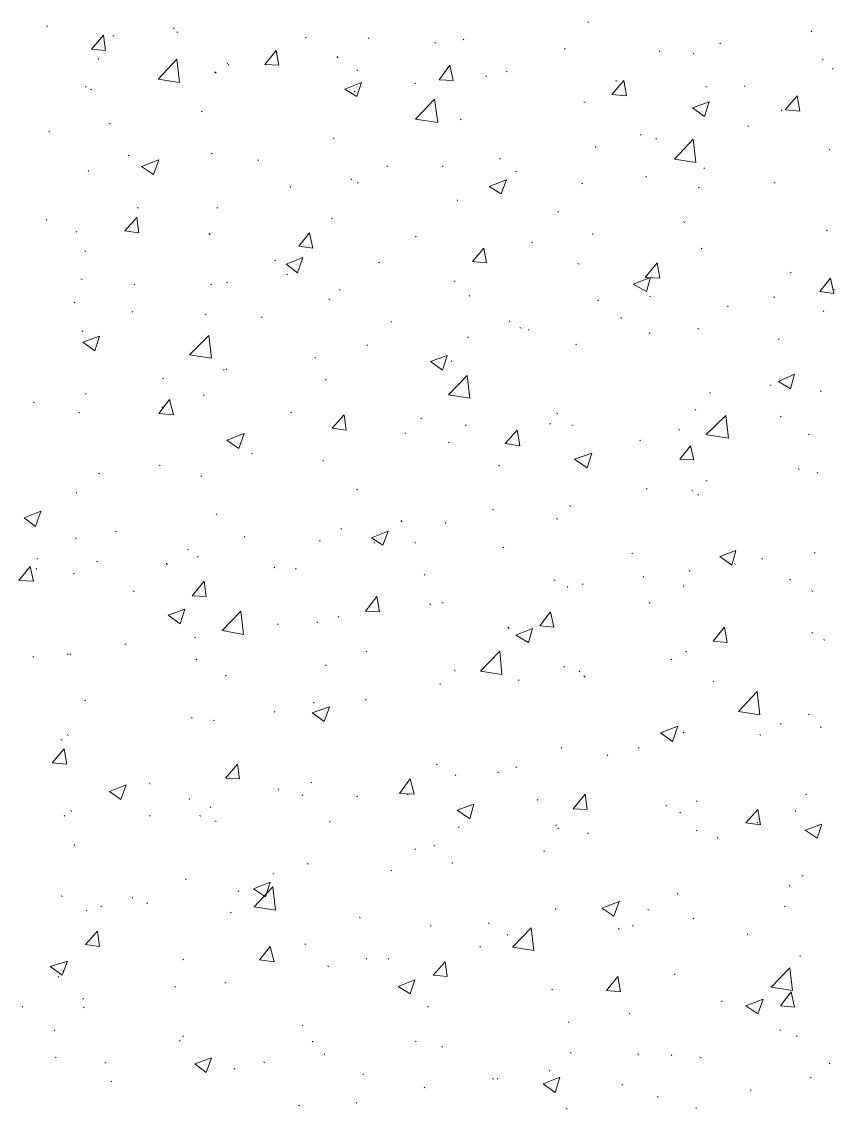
# Model space of a CAD drawing. Header units: millimetres. Extents: x 2928 to 3112, y 1220 to 1280.
# Drawn here: x 2955.221 to 2957.253, y 1255.157 to 1257.872 of the extents above; entities that cross this region are included whole.
import ezdxf

# ---------------------------------------------------------------- set-up
doc = ezdxf.new("R2010")
doc.units = ezdxf.units.MM

msp = doc.modelspace()

# ---------------------------------------------------------------- linework, layer by layer
at = {"color": 92, "linetype": 'Continuous', "lineweight": 13, "true_color": 0x00b800}
for points in [[(2955.28485, 1257.86052), (2955.28318, 1257.86219), (2955.28318, 1257.86219)], [(2955.60152, 1257.85552), (2955.59985, 1257.85719), (2955.59985, 1257.85719)], [(2956.63654, 1257.87053), (2956.63487, 1257.87219), (2956.63487, 1257.87219)], [(2955.39485, 1257.80386), (2955.42485, 1257.83886), (2955.42485, 1257.83886)], [(2955.42985, 1257.80052), (2955.42485, 1257.83886), (2955.42485, 1257.83886)], [(2955.44985, 1257.83552), (2955.44819, 1257.83886), (2955.44819, 1257.83886)], [(2955.60985, 1257.84552), (2955.60819, 1257.84719), (2955.60819, 1257.84719)], [(2955.93153, 1257.83219), (2955.92986, 1257.83386), (2955.92986, 1257.83386)], [(2956.08819, 1257.83052), (2956.08653, 1257.83219), (2956.08653, 1257.83219)], [(2956.32486, 1257.82719), (2956.3232, 1257.82886), (2956.3232, 1257.82886)], [(2957.19488, 1257.84719), (2957.19321, 1257.84886), (2957.19321, 1257.84886)], [(2955.39485, 1257.80386), (2955.42985, 1257.80052), (2955.42985, 1257.80052)], [(2955.82819, 1257.76552), (2955.85652, 1257.80052), (2955.85652, 1257.80052)], [(2955.86319, 1257.76386), (2955.85652, 1257.80052), (2955.85652, 1257.80052)], [(2956.25486, 1257.81886), (2956.25153, 1257.82052), (2956.25153, 1257.82052)], [(2956.5782, 1257.80386), (2956.57654, 1257.80552), (2956.57654, 1257.80552)], [(2956.81487, 1257.79719), (2956.81321, 1257.80052), (2956.81321, 1257.80052)], [(2956.96654, 1257.81719), (2956.96487, 1257.81886), (2956.96487, 1257.81886)], [(2955.41319, 1257.77886), (2955.41152, 1257.78052), (2955.41152, 1257.78052)], [(2955.56152, 1257.72886), (2955.60819, 1257.77886), (2955.60819, 1257.77886)], [(2955.61485, 1257.72052), (2955.60819, 1257.77886), (2955.60819, 1257.77886)], [(2955.73486, 1257.76719), (2955.73319, 1257.77052), (2955.73319, 1257.77052)], [(2956.01153, 1257.78219), (2956.00819, 1257.78552), (2956.00819, 1257.78552)], [(2956.89987, 1257.79219), (2956.89821, 1257.79386), (2956.89821, 1257.79386)], [(2957.22321, 1257.77719), (2957.22154, 1257.77886), (2957.22154, 1257.77886)], [(2955.70652, 1257.74386), (2955.70319, 1257.74719), (2955.70319, 1257.74719)], [(2955.73819, 1257.76386), (2955.73652, 1257.76552), (2955.73652, 1257.76552)], [(2955.82819, 1257.76552), (2955.86319, 1257.76386), (2955.86319, 1257.76386)], [(2956.05986, 1257.75052), (2956.05819, 1257.75219), (2956.05819, 1257.75219)], [(2956.2632, 1257.72719), (2956.28986, 1257.76386), (2956.28986, 1257.76386)], [(2956.2982, 1257.72552), (2956.28986, 1257.76386), (2956.28986, 1257.76386)], [(2956.4332, 1257.74719), (2956.43153, 1257.74886), (2956.43153, 1257.74886)], [(2957.24821, 1257.75386), (2957.24654, 1257.75552), (2957.24654, 1257.75552)], [(2955.56152, 1257.72886), (2955.61485, 1257.72052), (2955.61485, 1257.72052)], [(2956.02819, 1257.70386), (2956.06986, 1257.72052), (2956.06986, 1257.72052)], [(2956.05819, 1257.68552), (2956.06986, 1257.72052), (2956.06986, 1257.72052)], [(2956.20486, 1257.71719), (2956.2032, 1257.71886), (2956.2032, 1257.71886)], [(2956.2632, 1257.72719), (2956.2982, 1257.72552), (2956.2982, 1257.72552)], [(2956.38153, 1257.73552), (2956.37987, 1257.73719), (2956.37987, 1257.73719)], [(2956.69487, 1257.69052), (2956.72487, 1257.72552), (2956.72487, 1257.72552)], [(2956.70654, 1257.72386), (2956.70487, 1257.72552), (2956.70487, 1257.72552)], [(2956.73154, 1257.68719), (2956.72487, 1257.72552), (2956.72487, 1257.72552)], [(2955.38152, 1257.70886), (2955.37985, 1257.71052), (2955.37985, 1257.71052)], [(2955.39485, 1257.70219), (2955.39318, 1257.70386), (2955.39318, 1257.70386)], [(2956.02819, 1257.70386), (2956.05819, 1257.68552), (2956.05819, 1257.68552)], [(2956.05319, 1257.69719), (2956.05153, 1257.69886), (2956.05153, 1257.69886)], [(2956.69487, 1257.69052), (2956.73154, 1257.68719), (2956.73154, 1257.68719)], [(2956.93321, 1257.70886), (2956.92987, 1257.71052), (2956.92987, 1257.71052)], [(2957.02821, 1257.71052), (2957.02654, 1257.71219), (2957.02654, 1257.71219)], [(2956.20486, 1257.62885), (2956.25153, 1257.67886), (2956.25153, 1257.67886)], [(2956.25986, 1257.62052), (2956.25153, 1257.67886), (2956.25153, 1257.67886)], [(2956.6282, 1257.67052), (2956.62487, 1257.67219), (2956.62487, 1257.67219)], [(2956.89654, 1257.65719), (2956.93821, 1257.67219), (2956.93821, 1257.67219)], [(2956.92654, 1257.63552), (2956.93821, 1257.67219), (2956.93821, 1257.67219)], [(2957.12821, 1257.65219), (2957.15821, 1257.68719), (2957.15821, 1257.68719)], [(2957.16488, 1257.64886), (2957.15821, 1257.68719), (2957.15821, 1257.68719)], [(2955.67152, 1257.64719), (2955.66986, 1257.64886), (2955.66986, 1257.64886)], [(2956.89654, 1257.65719), (2956.92654, 1257.63552), (2956.92654, 1257.63552)], [(2957.11988, 1257.65052), (2957.11821, 1257.65219), (2957.11821, 1257.65219)], [(2957.12821, 1257.65219), (2957.16488, 1257.64886), (2957.16488, 1257.64886)], [(2955.44152, 1257.61719), (2955.43985, 1257.61885), (2955.43985, 1257.61885)], [(2956.20486, 1257.62885), (2956.25986, 1257.62052), (2956.25986, 1257.62052)], [(2956.3182, 1257.62719), (2956.31653, 1257.62885), (2956.31653, 1257.62885)], [(2957.03654, 1257.61052), (2957.03488, 1257.61219), (2957.03488, 1257.61219)], [(2955.28985, 1257.59719), (2955.28818, 1257.59885), (2955.28818, 1257.59885)], [(2956.00153, 1257.58052), (2955.99986, 1257.58219), (2955.99986, 1257.58219)], [(2956.7682, 1257.58885), (2956.76654, 1257.59052), (2956.76654, 1257.59052)], [(2956.80654, 1257.57885), (2956.80487, 1257.58052), (2956.80487, 1257.58052)], [(2956.85154, 1257.52885), (2956.89821, 1257.57885), (2956.89821, 1257.57885)], [(2956.90487, 1257.52052), (2956.89821, 1257.57885), (2956.89821, 1257.57885)], [(2956.65487, 1257.55885), (2956.6532, 1257.56052), (2956.6532, 1257.56052)], [(2957.23988, 1257.55219), (2957.23821, 1257.55385), (2957.23821, 1257.55385)], [(2955.48819, 1257.53719), (2955.48652, 1257.53885), (2955.48652, 1257.53885)], [(2955.51985, 1257.51052), (2955.56319, 1257.52719), (2955.56319, 1257.52719)], [(2955.54985, 1257.49052), (2955.56319, 1257.52719), (2955.56319, 1257.52719)], [(2955.69652, 1257.54219), (2955.69486, 1257.54385), (2955.69486, 1257.54385)], [(2955.81319, 1257.52552), (2955.80986, 1257.52719), (2955.80986, 1257.52719)], [(2956.41653, 1257.52885), (2956.41487, 1257.53052), (2956.41487, 1257.53052)], [(2956.85154, 1257.52885), (2956.90487, 1257.52052), (2956.90487, 1257.52052)], [(2955.38818, 1257.49885), (2955.38652, 1257.50052), (2955.38652, 1257.50052)], [(2955.51985, 1257.51052), (2955.54985, 1257.49052), (2955.54985, 1257.49052)], [(2956.13486, 1257.51052), (2956.1332, 1257.51219), (2956.1332, 1257.51219)], [(2956.2732, 1257.51052), (2956.27153, 1257.51219), (2956.27153, 1257.51219)], [(2956.45653, 1257.49719), (2956.45487, 1257.49885), (2956.45487, 1257.49885)], [(2956.92654, 1257.50552), (2956.92487, 1257.50719), (2956.92487, 1257.50719)], [(2956.04486, 1257.47719), (2956.04319, 1257.48052), (2956.04319, 1257.48052)], [(2956.06153, 1257.46885), (2956.05986, 1257.47052), (2956.05986, 1257.47052)], [(2956.3882, 1257.46052), (2956.43153, 1257.47719), (2956.43153, 1257.47719)], [(2956.4182, 1257.44219), (2956.43153, 1257.47719), (2956.43153, 1257.47719)], [(2956.78154, 1257.48385), (2956.77987, 1257.48552), (2956.77987, 1257.48552)], [(2957.10321, 1257.46885), (2957.10154, 1257.47052), (2957.10154, 1257.47052)], [(2955.89319, 1257.45885), (2955.89153, 1257.46052), (2955.89153, 1257.46052)], [(2956.3882, 1257.46052), (2956.4182, 1257.44219), (2956.4182, 1257.44219)], [(2956.62154, 1257.46719), (2956.61987, 1257.46885), (2956.61987, 1257.46885)], [(2956.91321, 1257.45719), (2956.91154, 1257.45885), (2956.91154, 1257.45885)], [(2956.30986, 1257.42385), (2956.3082, 1257.42719), (2956.3082, 1257.42719)], [(2955.51152, 1257.40719), (2955.50985, 1257.40885), (2955.50985, 1257.40885)], [(2955.70986, 1257.40719), (2955.70819, 1257.40885), (2955.70819, 1257.40885)], [(2956.56154, 1257.39719), (2956.55987, 1257.39885), (2956.55987, 1257.39885)], [(2955.28318, 1257.37718), (2955.28152, 1257.37885), (2955.28152, 1257.37885)], [(2955.47819, 1257.35052), (2955.50819, 1257.38385), (2955.50819, 1257.38385)], [(2955.51319, 1257.34552), (2955.50819, 1257.38385), (2955.50819, 1257.38385)], [(2955.99653, 1257.38052), (2955.99486, 1257.38218), (2955.99486, 1257.38218)], [(2956.87654, 1257.37052), (2956.87487, 1257.37385), (2956.87487, 1257.37385)], [(2955.35818, 1257.34718), (2955.35652, 1257.34885), (2955.35652, 1257.34885)], [(2955.47819, 1257.35052), (2955.51319, 1257.34552), (2955.51319, 1257.34552)], [(2955.69152, 1257.34052), (2955.68819, 1257.34385), (2955.68819, 1257.34385)], [(2955.91319, 1257.31218), (2955.93986, 1257.34552), (2955.93986, 1257.34552)], [(2955.94819, 1257.30718), (2955.93986, 1257.34552), (2955.93986, 1257.34552)], [(2956.20653, 1257.33552), (2956.20486, 1257.33718), (2956.20486, 1257.33718)], [(2956.6482, 1257.34052), (2956.64654, 1257.34385), (2956.64654, 1257.34385)], [(2957.23321, 1257.35052), (2957.23154, 1257.35218), (2957.23154, 1257.35218)], [(2955.91319, 1257.31218), (2955.94819, 1257.30718), (2955.94819, 1257.30718)], [(2956.49653, 1257.32052), (2956.49487, 1257.32218), (2956.49487, 1257.32218)], [(2955.37985, 1257.29885), (2955.37818, 1257.30052), (2955.37818, 1257.30052)], [(2955.88153, 1257.26718), (2955.92319, 1257.28385), (2955.92319, 1257.28385)], [(2955.90986, 1257.24552), (2955.92319, 1257.28385), (2955.92319, 1257.28385)], [(2956.34653, 1257.27385), (2956.37487, 1257.30718), (2956.37487, 1257.30718)], [(2956.38153, 1257.27052), (2956.37487, 1257.30718), (2956.37487, 1257.30718)], [(2956.91987, 1257.30552), (2956.91821, 1257.30718), (2956.91821, 1257.30718)], [(2955.85486, 1257.27552), (2955.85319, 1257.27718), (2955.85319, 1257.27718)], [(2955.88153, 1257.26718), (2955.90986, 1257.24552), (2955.90986, 1257.24552)], [(2956.11486, 1257.27052), (2956.1132, 1257.27218), (2956.1132, 1257.27218)], [(2956.34653, 1257.27385), (2956.38153, 1257.27052), (2956.38153, 1257.27052)], [(2956.6132, 1257.26718), (2956.60987, 1257.26885), (2956.60987, 1257.26885)], [(2956.7782, 1257.23385), (2956.80821, 1257.27052), (2956.80821, 1257.27052)], [(2956.81487, 1257.23218), (2956.80821, 1257.27052), (2956.80821, 1257.27052)], [(2955.37152, 1257.22885), (2955.36818, 1257.23052), (2955.36818, 1257.23052)], [(2955.88486, 1257.24052), (2955.88319, 1257.24218), (2955.88319, 1257.24218)], [(2956.7482, 1257.21718), (2956.79154, 1257.23385), (2956.79154, 1257.23385)], [(2956.7782, 1257.23385), (2956.81487, 1257.23218), (2956.81487, 1257.23218)], [(2956.78154, 1257.19885), (2956.79154, 1257.23385), (2956.79154, 1257.23385)], [(2957.14321, 1257.24552), (2957.14154, 1257.24718), (2957.14154, 1257.24718)], [(2957.21488, 1257.19885), (2957.24154, 1257.23218), (2957.24154, 1257.23218)], [(2957.24988, 1257.19385), (2957.24154, 1257.23218), (2957.24154, 1257.23218)], [(2955.50319, 1257.21552), (2955.50152, 1257.21718), (2955.50152, 1257.21718)], [(2955.69486, 1257.21552), (2955.69319, 1257.21718), (2955.69319, 1257.21718)], [(2955.73486, 1257.22052), (2955.73319, 1257.22218), (2955.73319, 1257.22218)], [(2956.01653, 1257.20218), (2956.01486, 1257.20385), (2956.01486, 1257.20385)], [(2956.3032, 1257.22385), (2956.30153, 1257.22552), (2956.30153, 1257.22552)], [(2956.7482, 1257.21718), (2956.78154, 1257.19885), (2956.78154, 1257.19885)], [(2957.21488, 1257.19885), (2957.24988, 1257.19385), (2957.24988, 1257.19385)], [(2957.25321, 1257.20218), (2957.24988, 1257.20385), (2957.24988, 1257.20385)], [(2955.35318, 1257.17052), (2955.35152, 1257.17218), (2955.35152, 1257.17218)], [(2955.98986, 1257.17885), (2955.98819, 1257.18052), (2955.98819, 1257.18052)], [(2956.33987, 1257.18718), (2956.3382, 1257.18885), (2956.3382, 1257.18885)], [(2956.66154, 1257.17552), (2956.65987, 1257.17718), (2956.65987, 1257.17718)], [(2956.79154, 1257.18552), (2956.78987, 1257.18718), (2956.78987, 1257.18718)], [(2957.10154, 1257.18385), (2957.09988, 1257.18552), (2957.09988, 1257.18552)], [(2955.49819, 1257.14718), (2955.49652, 1257.14885), (2955.49652, 1257.14885)], [(2956.98654, 1257.16051), (2956.98321, 1257.16218), (2956.98321, 1257.16218)], [(2957.22488, 1257.14885), (2957.22321, 1257.15051), (2957.22321, 1257.15051)], [(2955.68152, 1257.14051), (2955.67986, 1257.14218), (2955.67986, 1257.14218)], [(2955.82152, 1257.13385), (2955.81986, 1257.13551), (2955.81986, 1257.13551)], [(2956.14486, 1257.12218), (2956.1432, 1257.12385), (2956.1432, 1257.12385)], [(2956.43987, 1257.12385), (2956.4382, 1257.12551), (2956.4382, 1257.12551)], [(2956.71987, 1257.13218), (2956.71654, 1257.13385), (2956.71654, 1257.13385)], [(2955.37318, 1257.09885), (2955.37152, 1257.10051), (2955.37152, 1257.10051)], [(2956.4682, 1257.10718), (2956.46487, 1257.10885), (2956.46487, 1257.10885)], [(2956.4882, 1257.10218), (2956.48653, 1257.10385), (2956.48653, 1257.10385)], [(2956.78987, 1257.09385), (2956.7882, 1257.09551), (2956.7882, 1257.09551)], [(2956.91154, 1257.10385), (2956.90987, 1257.10718), (2956.90987, 1257.10718)], [(2955.37318, 1257.07218), (2955.41485, 1257.08718), (2955.41485, 1257.08718)], [(2955.37318, 1257.07218), (2955.40319, 1257.05051), (2955.40319, 1257.05051)], [(2955.40319, 1257.05051), (2955.41485, 1257.08718), (2955.41485, 1257.08718)], [(2955.63986, 1257.04051), (2955.68819, 1257.08885), (2955.68819, 1257.08885)], [(2955.69486, 1257.03218), (2955.68819, 1257.08885), (2955.68819, 1257.08885)], [(2956.08486, 1257.06385), (2956.08319, 1257.06551), (2956.08319, 1257.06551)], [(2956.33653, 1257.08385), (2956.33487, 1257.08551), (2956.33487, 1257.08551)], [(2956.60654, 1257.06551), (2956.60487, 1257.06718), (2956.60487, 1257.06718)], [(2957.11321, 1257.07885), (2957.11154, 1257.08051), (2957.11154, 1257.08051)], [(2955.63986, 1257.04051), (2955.69486, 1257.03218), (2955.69486, 1257.03218)], [(2956.24153, 1257.02385), (2956.2832, 1257.03885), (2956.2832, 1257.03885)], [(2956.27153, 1257.00218), (2956.2832, 1257.03885), (2956.2832, 1257.03885)], [(2955.95486, 1257.03218), (2955.95319, 1257.03385), (2955.95319, 1257.03385)], [(2956.24153, 1257.02385), (2956.27153, 1257.00218), (2956.27153, 1257.00218)], [(2956.29486, 1257.02385), (2956.2932, 1257.02551), (2956.2932, 1257.02551)], [(2955.57485, 1256.98051), (2955.57319, 1256.98218), (2955.57319, 1256.98218)], [(2955.72652, 1257.00218), (2955.72486, 1257.00385), (2955.72486, 1257.00385)], [(2955.73319, 1257.00385), (2955.73152, 1257.00551), (2955.73152, 1257.00551)], [(2956.28653, 1256.94051), (2956.3332, 1256.98885), (2956.3332, 1256.98885)], [(2956.33987, 1256.93218), (2956.3332, 1256.98885), (2956.3332, 1256.98885)], [(2957.11154, 1256.97385), (2957.15154, 1256.99218), (2957.15154, 1256.99218)], [(2957.14154, 1256.95551), (2957.15154, 1256.99218), (2957.15154, 1256.99218)], [(2955.98153, 1256.97718), (2955.97986, 1256.97885), (2955.97986, 1256.97885)], [(2957.09321, 1256.96385), (2957.08988, 1256.96551), (2957.08988, 1256.96551)], [(2957.11154, 1256.97385), (2957.14154, 1256.95551), (2957.14154, 1256.95551)], [(2955.38152, 1256.94218), (2955.37985, 1256.94385), (2955.37985, 1256.94385)], [(2955.56319, 1256.89384), (2955.58985, 1256.92884), (2955.58985, 1256.92884)], [(2955.59985, 1256.89051), (2955.58985, 1256.92884), (2955.58985, 1256.92884)], [(2955.67652, 1256.93885), (2955.67486, 1256.94051), (2955.67486, 1256.94051)], [(2956.28653, 1256.94051), (2956.33987, 1256.93218), (2956.33987, 1256.93218)], [(2956.94154, 1256.94385), (2956.93987, 1256.94718), (2956.93987, 1256.94718)], [(2957.21821, 1256.94885), (2957.21654, 1256.95051), (2957.21654, 1256.95051)], [(2955.25152, 1256.92051), (2955.24985, 1256.92218), (2955.24985, 1256.92218)], [(2955.57319, 1256.90884), (2955.57152, 1256.91051), (2955.57152, 1256.91051)], [(2956.90487, 1256.90218), (2956.90321, 1256.90384), (2956.90321, 1256.90384)], [(2955.36485, 1256.89551), (2955.36318, 1256.89718), (2955.36318, 1256.89718)], [(2955.56319, 1256.89384), (2955.59985, 1256.89051), (2955.59985, 1256.89051)], [(2955.89486, 1256.89551), (2955.89319, 1256.89718), (2955.89319, 1256.89718)], [(2955.99653, 1256.85718), (2956.02653, 1256.89051), (2956.02653, 1256.89051)], [(2956.03153, 1256.85218), (2956.02653, 1256.89051), (2956.02653, 1256.89051)], [(2956.21986, 1256.88051), (2956.2182, 1256.88218), (2956.2182, 1256.88218)], [(2956.55987, 1256.89384), (2956.55653, 1256.89551), (2956.55653, 1256.89551)], [(2956.92987, 1256.84051), (2956.97987, 1256.88884), (2956.97987, 1256.88884)], [(2956.98654, 1256.83218), (2956.97987, 1256.88884), (2956.97987, 1256.88884)], [(2957.11821, 1256.88551), (2957.11654, 1256.88718), (2957.11654, 1256.88718)], [(2955.99653, 1256.85718), (2956.03153, 1256.85218), (2956.03153, 1256.85218)], [(2956.33153, 1256.86384), (2956.3282, 1256.86551), (2956.3282, 1256.86551)], [(2956.4282, 1256.81884), (2956.4582, 1256.85218), (2956.4582, 1256.85218)], [(2956.46487, 1256.81384), (2956.4582, 1256.85218), (2956.4582, 1256.85218)], [(2956.54153, 1256.86718), (2956.53987, 1256.86884), (2956.53987, 1256.86884)], [(2956.5982, 1256.86384), (2956.59487, 1256.86551), (2956.59487, 1256.86551)], [(2956.86487, 1256.85218), (2956.86154, 1256.85384), (2956.86154, 1256.85384)], [(2955.73319, 1256.82718), (2955.77652, 1256.84384), (2955.77652, 1256.84384)], [(2955.73319, 1256.82718), (2955.76319, 1256.80718), (2955.76319, 1256.80718)], [(2955.76319, 1256.80718), (2955.77652, 1256.84384), (2955.77652, 1256.84384)], [(2956.17986, 1256.84384), (2956.1782, 1256.84551), (2956.1782, 1256.84551)], [(2956.2882, 1256.82051), (2956.28653, 1256.82218), (2956.28653, 1256.82218)], [(2956.4282, 1256.81884), (2956.46487, 1256.81384), (2956.46487, 1256.81384)], [(2956.76654, 1256.82551), (2956.76487, 1256.82718), (2956.76487, 1256.82718)], [(2956.93321, 1256.84051), (2956.98654, 1256.83218), (2956.98654, 1256.83218)], [(2957.18821, 1256.84051), (2957.18654, 1256.84218), (2957.18654, 1256.84218)], [(2955.79819, 1256.79384), (2955.79486, 1256.79551), (2955.79486, 1256.79551)], [(2956.60154, 1256.78051), (2956.64487, 1256.79551), (2956.64487, 1256.79551)], [(2956.6332, 1256.75884), (2956.64487, 1256.79551), (2956.64487, 1256.79551)], [(2956.86487, 1256.78051), (2956.89154, 1256.81384), (2956.89154, 1256.81384)], [(2956.89987, 1256.77884), (2956.89154, 1256.81384), (2956.89154, 1256.81384)], [(2955.56652, 1256.76384), (2955.56485, 1256.76551), (2955.56485, 1256.76551)], [(2955.97486, 1256.77551), (2955.97319, 1256.77718), (2955.97319, 1256.77718)], [(2956.41487, 1256.76384), (2956.41153, 1256.76551), (2956.41153, 1256.76551)], [(2956.60154, 1256.78051), (2956.6332, 1256.75884), (2956.6332, 1256.75884)], [(2956.86487, 1256.78051), (2956.89987, 1256.77884), (2956.89987, 1256.77884)], [(2955.41485, 1256.74384), (2955.41319, 1256.74551), (2955.41319, 1256.74551)], [(2955.66986, 1256.73718), (2955.66819, 1256.73884), (2955.66819, 1256.73884)], [(2957.16321, 1256.75384), (2957.16154, 1256.75718), (2957.16154, 1256.75718)], [(2957.20988, 1256.74551), (2957.20821, 1256.74718), (2957.20821, 1256.74718)], [(2956.93321, 1256.72551), (2956.92987, 1256.72718), (2956.92987, 1256.72718)], [(2955.35818, 1256.69551), (2955.35652, 1256.69718), (2955.35652, 1256.69718)], [(2956.05986, 1256.70384), (2956.05819, 1256.70551), (2956.05819, 1256.70551)], [(2956.7832, 1256.70551), (2956.78154, 1256.70718), (2956.78154, 1256.70718)], [(2956.89654, 1256.70051), (2956.89487, 1256.70384), (2956.89487, 1256.70384)], [(2956.91154, 1256.69051), (2956.90987, 1256.69217), (2956.90987, 1256.69217)], [(2956.59154, 1256.66217), (2956.58987, 1256.66551), (2956.58987, 1256.66551)], [(2955.22652, 1256.63384), (2955.26818, 1256.65051), (2955.26818, 1256.65051)], [(2955.22652, 1256.63384), (2955.25485, 1256.61217), (2955.25485, 1256.61217)], [(2955.25485, 1256.61217), (2955.26818, 1256.65051), (2955.26818, 1256.65051)], [(2955.70819, 1256.64217), (2955.70652, 1256.64384), (2955.70652, 1256.64384)], [(2956.39987, 1256.65384), (2956.39653, 1256.65551), (2956.39653, 1256.65551)], [(2956.55987, 1256.63051), (2956.55653, 1256.63217), (2956.55653, 1256.63217)], [(2956.01986, 1256.60551), (2956.01819, 1256.60717), (2956.01819, 1256.60717)], [(2956.17153, 1256.62384), (2956.1682, 1256.62717), (2956.1682, 1256.62717)], [(2956.27986, 1256.62051), (2956.2782, 1256.62217), (2956.2782, 1256.62217)], [(2955.35652, 1256.58217), (2955.35485, 1256.58384), (2955.35485, 1256.58384)], [(2955.45652, 1256.59884), (2955.45485, 1256.60051), (2955.45485, 1256.60051)], [(2955.77819, 1256.58551), (2955.77652, 1256.58717), (2955.77652, 1256.58717)], [(2955.96653, 1256.57551), (2955.96486, 1256.57717), (2955.96486, 1256.57717)], [(2956.09486, 1256.58384), (2956.13653, 1256.60051), (2956.13653, 1256.60051)], [(2956.09486, 1256.58384), (2956.1232, 1256.56551), (2956.1232, 1256.56551)], [(2956.1232, 1256.56551), (2956.13653, 1256.60051), (2956.13653, 1256.60051)], [(2955.63819, 1256.55384), (2955.63486, 1256.55551), (2955.63486, 1256.55551)], [(2956.1032, 1256.57051), (2956.10153, 1256.57384), (2956.10153, 1256.57384)], [(2956.20486, 1256.57051), (2956.2032, 1256.57384), (2956.2032, 1256.57384)], [(2956.42487, 1256.55884), (2956.4232, 1256.56051), (2956.4232, 1256.56051)], [(2956.96487, 1256.53717), (2957.00487, 1256.55217), (2957.00487, 1256.55217)], [(2956.99487, 1256.51551), (2957.00487, 1256.55217), (2957.00487, 1256.55217)], [(2957.20321, 1256.54551), (2957.20154, 1256.54717), (2957.20154, 1256.54717)], [(2955.25985, 1256.53051), (2955.25818, 1256.53217), (2955.25818, 1256.53217)], [(2955.40985, 1256.52384), (2955.40819, 1256.52551), (2955.40819, 1256.52551)], [(2955.58485, 1256.51717), (2955.58152, 1256.52051), (2955.58152, 1256.52051)], [(2955.66152, 1256.53551), (2955.65986, 1256.53717), (2955.65986, 1256.53717)], [(2956.74654, 1256.54384), (2956.74487, 1256.54551), (2956.74487, 1256.54551)], [(2956.96487, 1256.53717), (2956.99487, 1256.51551), (2956.99487, 1256.51551)], [(2957.00321, 1256.51717), (2957.00154, 1256.52051), (2957.00154, 1256.52051)], [(2957.07154, 1256.53051), (2957.06988, 1256.53217), (2957.06988, 1256.53217)], [(2955.21318, 1256.47717), (2955.24152, 1256.51217), (2955.24152, 1256.51217)], [(2955.24985, 1256.47551), (2955.24152, 1256.51217), (2955.24152, 1256.51217)], [(2955.25818, 1256.50551), (2955.25652, 1256.50717), (2955.25652, 1256.50717)], [(2955.35152, 1256.49384), (2955.34985, 1256.49551), (2955.34985, 1256.49551)], [(2955.85319, 1256.50884), (2955.85152, 1256.51051), (2955.85152, 1256.51051)], [(2955.90653, 1256.50551), (2955.90486, 1256.50717), (2955.90486, 1256.50717)], [(2956.88987, 1256.50051), (2956.88821, 1256.50217), (2956.88821, 1256.50217)], [(2955.21318, 1256.47717), (2955.24985, 1256.47551), (2955.24985, 1256.47551)], [(2955.64652, 1256.43884), (2955.67652, 1256.47551), (2955.67652, 1256.47551)], [(2955.68152, 1256.43717), (2955.67652, 1256.47551), (2955.67652, 1256.47551)], [(2956.2282, 1256.49051), (2956.22653, 1256.49217), (2956.22653, 1256.49217)], [(2956.5532, 1256.47717), (2956.55153, 1256.47884), (2956.55153, 1256.47884)], [(2956.6232, 1256.46717), (2956.62154, 1256.46884), (2956.62154, 1256.46884)], [(2956.77487, 1256.48551), (2956.7732, 1256.48717), (2956.7732, 1256.48717)], [(2957.14154, 1256.47884), (2957.13988, 1256.48051), (2957.13988, 1256.48051)], [(2955.50152, 1256.44884), (2955.49985, 1256.45217), (2955.49985, 1256.45217)], [(2955.64652, 1256.43884), (2955.68152, 1256.43717), (2955.68152, 1256.43717)], [(2956.58487, 1256.4605), (2956.5832, 1256.46217), (2956.5832, 1256.46217)], [(2956.87487, 1256.46217), (2956.87321, 1256.46384), (2956.87321, 1256.46384)], [(2957.19654, 1256.44884), (2957.19488, 1256.45217), (2957.19488, 1256.45217)], [(2956.07986, 1256.4005), (2956.1082, 1256.43717), (2956.1082, 1256.43717)], [(2956.11486, 1256.39884), (2956.1082, 1256.43717), (2956.1082, 1256.43717)], [(2956.24153, 1256.41717), (2956.23986, 1256.41884), (2956.23986, 1256.41884)], [(2956.2732, 1256.4205), (2956.27153, 1256.42217), (2956.27153, 1256.42217)], [(2956.78987, 1256.4205), (2956.7882, 1256.42217), (2956.7882, 1256.42217)], [(2955.58652, 1256.3905), (2955.62819, 1256.4055), (2955.62819, 1256.4055)], [(2955.58652, 1256.3905), (2955.61652, 1256.36884), (2955.61652, 1256.36884)], [(2955.61652, 1256.36884), (2955.62819, 1256.4055), (2955.62819, 1256.4055)], [(2955.72152, 1256.35217), (2955.76819, 1256.4005), (2955.76819, 1256.4005)], [(2955.77486, 1256.34217), (2955.76819, 1256.4005), (2955.76819, 1256.4005)], [(2956.01319, 1256.3855), (2956.01153, 1256.38717), (2956.01153, 1256.38717)], [(2956.07986, 1256.4005), (2956.11486, 1256.39884), (2956.11486, 1256.39884)], [(2956.51487, 1256.36384), (2956.54153, 1256.39884), (2956.54153, 1256.39884)], [(2956.54987, 1256.3605), (2956.54153, 1256.39884), (2956.54153, 1256.39884)], [(2955.86153, 1256.36717), (2955.85986, 1256.36884), (2955.85986, 1256.36884)], [(2955.95986, 1256.37217), (2955.95819, 1256.37384), (2955.95819, 1256.37384)], [(2956.4382, 1256.35717), (2956.43487, 1256.3605), (2956.43487, 1256.3605)], [(2956.45487, 1256.3405), (2956.49653, 1256.35717), (2956.49653, 1256.35717)], [(2956.48653, 1256.32217), (2956.49653, 1256.35717), (2956.49653, 1256.35717)], [(2956.51487, 1256.36384), (2956.54987, 1256.3605), (2956.54987, 1256.3605)], [(2956.94821, 1256.3255), (2956.97654, 1256.3605), (2956.97654, 1256.3605)], [(2956.98321, 1256.32217), (2956.97654, 1256.3605), (2956.97654, 1256.3605)], [(2955.65486, 1256.33384), (2955.65319, 1256.3355), (2955.65319, 1256.3355)], [(2955.72152, 1256.35217), (2955.77486, 1256.34217), (2955.77486, 1256.34217)], [(2956.45487, 1256.3405), (2956.48653, 1256.32217), (2956.48653, 1256.32217)], [(2957.19654, 1256.3455), (2957.19488, 1256.34717), (2957.19488, 1256.34717)], [(2957.22654, 1256.32717), (2957.22488, 1256.3305), (2957.22488, 1256.3305)], [(2955.47985, 1256.31717), (2955.47819, 1256.31884), (2955.47819, 1256.31884)], [(2956.94821, 1256.3255), (2956.98321, 1256.32217), (2956.98321, 1256.32217)], [(2955.24985, 1256.2855), (2955.24818, 1256.28717), (2955.24818, 1256.28717)], [(2955.33652, 1256.29217), (2955.33485, 1256.29384), (2955.33485, 1256.29384)], [(2955.34318, 1256.29217), (2955.34152, 1256.29384), (2955.34152, 1256.29384)], [(2955.65819, 1256.27884), (2955.65652, 1256.2805), (2955.65652, 1256.2805)], [(2956.08319, 1256.29884), (2956.08153, 1256.3005), (2956.08153, 1256.3005)], [(2956.36653, 1256.2505), (2956.41487, 1256.3005), (2956.41487, 1256.3005)], [(2956.41987, 1256.24217), (2956.41487, 1256.3005), (2956.41487, 1256.3005)], [(2956.84487, 1256.27884), (2956.84321, 1256.2805), (2956.84321, 1256.2805)], [(2956.88154, 1256.29884), (2956.87987, 1256.3005), (2956.87987, 1256.3005)], [(2955.98153, 1256.26384), (2955.97986, 1256.2655), (2955.97986, 1256.2655)], [(2956.3032, 1256.2505), (2956.30153, 1256.25384), (2956.30153, 1256.25384)], [(2956.36653, 1256.2505), (2956.41987, 1256.24217), (2956.41987, 1256.24217)], [(2956.57654, 1256.2605), (2956.57487, 1256.26217), (2956.57487, 1256.26217)], [(2956.61487, 1256.24884), (2956.6132, 1256.2505), (2956.6132, 1256.2505)], [(2955.73152, 1256.23884), (2955.72986, 1256.2405), (2955.72986, 1256.2405)], [(2956.4632, 1256.22717), (2956.46153, 1256.22883), (2956.46153, 1256.22883)], [(2956.6282, 1256.2355), (2956.62487, 1256.23884), (2956.62487, 1256.23884)], [(2956.94987, 1256.22383), (2956.94821, 1256.2255), (2956.94821, 1256.2255)], [(2956.26653, 1256.21717), (2956.26486, 1256.21883), (2956.26486, 1256.21883)], [(2957.01154, 1256.1505), (2957.05821, 1256.2005), (2957.05821, 1256.2005)], [(2957.06488, 1256.14217), (2957.05821, 1256.2005), (2957.05821, 1256.2005)], [(2955.37985, 1256.17717), (2955.37818, 1256.17883), (2955.37818, 1256.17883)], [(2955.95153, 1256.17217), (2955.94986, 1256.17383), (2955.94986, 1256.17383)], [(2956.08153, 1256.17883), (2956.07986, 1256.1805), (2956.07986, 1256.1805)], [(2955.85319, 1256.14883), (2955.85152, 1256.1505), (2955.85152, 1256.1505)], [(2955.94653, 1256.14717), (2955.98986, 1256.16217), (2955.98986, 1256.16217)], [(2955.94653, 1256.14717), (2955.97653, 1256.1255), (2955.97653, 1256.1255)], [(2955.97653, 1256.1255), (2955.98986, 1256.16217), (2955.98986, 1256.16217)], [(2957.01154, 1256.1505), (2957.06488, 1256.14217), (2957.06488, 1256.14217)], [(2957.18821, 1256.14217), (2957.18654, 1256.14383), (2957.18654, 1256.14383)], [(2955.64652, 1256.13383), (2955.64486, 1256.1355), (2955.64486, 1256.1355)], [(2955.70152, 1256.12717), (2955.69986, 1256.12883), (2955.69986, 1256.12883)], [(2956.81654, 1256.09717), (2956.85987, 1256.11383), (2956.85987, 1256.11383)], [(2956.84654, 1256.0755), (2956.85987, 1256.11383), (2956.85987, 1256.11383)], [(2957.11821, 1256.11883), (2957.11654, 1256.1205), (2957.11654, 1256.1205)], [(2955.33652, 1256.0905), (2955.33485, 1256.09383), (2955.33485, 1256.09383)], [(2956.81654, 1256.09717), (2956.84654, 1256.0755), (2956.84654, 1256.0755)], [(2956.87487, 1256.09717), (2956.87321, 1256.09883), (2956.87321, 1256.09883)], [(2957.06654, 1256.0905), (2957.06488, 1256.09383), (2957.06488, 1256.09383)], [(2957.21821, 1256.1105), (2957.21654, 1256.11217), (2957.21654, 1256.11217)], [(2955.31985, 1256.07883), (2955.31818, 1256.0805), (2955.31818, 1256.0805)], [(2956.56987, 1256.05883), (2956.5682, 1256.0605), (2956.5682, 1256.0605)], [(2956.7632, 1256.05883), (2956.76154, 1256.0605), (2956.76154, 1256.0605)], [(2955.29652, 1256.02217), (2955.32652, 1256.05717), (2955.32652, 1256.05717)], [(2955.33318, 1256.01883), (2955.32652, 1256.05717), (2955.32652, 1256.05717)], [(2956.68487, 1256.0405), (2956.6832, 1256.04217), (2956.6832, 1256.04217)], [(2955.29652, 1256.02217), (2955.33318, 1256.01883), (2955.33318, 1256.01883)], [(2955.72986, 1255.98383), (2955.75986, 1256.01883), (2955.75986, 1256.01883)], [(2955.76486, 1255.98216), (2955.75986, 1256.01883), (2955.75986, 1256.01883)], [(2956.2582, 1256.01717), (2956.25653, 1256.01883), (2956.25653, 1256.01883)], [(2956.45653, 1256.0105), (2956.45487, 1256.01217), (2956.45487, 1256.01217)], [(2955.72986, 1255.98383), (2955.76486, 1255.98216), (2955.76486, 1255.98216)], [(2956.16486, 1255.9455), (2956.19153, 1255.98216), (2956.19153, 1255.98216)], [(2956.20153, 1255.94383), (2956.19153, 1255.98216), (2956.19153, 1255.98216)], [(2956.30486, 1255.9905), (2956.3032, 1255.99216), (2956.3032, 1255.99216)], [(2956.41153, 1255.99717), (2956.40987, 1255.99883), (2956.40987, 1255.99883)], [(2955.43985, 1255.9505), (2955.48152, 1255.96716), (2955.48152, 1255.96716)], [(2955.43985, 1255.9505), (2955.46819, 1255.9305), (2955.46819, 1255.9305)], [(2955.46819, 1255.9305), (2955.48152, 1255.96716), (2955.48152, 1255.96716)], [(2955.54152, 1255.96883), (2955.53985, 1255.97216), (2955.53985, 1255.97216)], [(2955.86319, 1255.95383), (2955.86153, 1255.95716), (2955.86153, 1255.95716)], [(2955.94486, 1255.97216), (2955.94319, 1255.97383), (2955.94319, 1255.97383)], [(2955.63986, 1255.9305), (2955.63819, 1255.93383), (2955.63819, 1255.93383)], [(2955.92319, 1255.9405), (2955.92153, 1255.94216), (2955.92153, 1255.94216)], [(2956.05986, 1255.93716), (2956.05819, 1255.93883), (2956.05819, 1255.93883)], [(2956.16486, 1255.9455), (2956.20153, 1255.94383), (2956.20153, 1255.94383)], [(2956.18653, 1255.94216), (2956.1832, 1255.94383), (2956.1832, 1255.94383)], [(2956.50987, 1255.92883), (2956.5082, 1255.9305), (2956.5082, 1255.9305)], [(2956.5982, 1255.90716), (2956.6282, 1255.94383), (2956.6282, 1255.94383)], [(2956.6332, 1255.9055), (2956.6282, 1255.94383), (2956.6282, 1255.94383)], [(2956.90821, 1255.9255), (2956.90654, 1255.92716), (2956.90654, 1255.92716)], [(2957.18154, 1255.94216), (2957.17988, 1255.94383), (2957.17988, 1255.94383)], [(2955.34485, 1255.9005), (2955.34318, 1255.90383), (2955.34318, 1255.90383)], [(2955.69319, 1255.9105), (2955.69152, 1255.91216), (2955.69152, 1255.91216)], [(2956.3082, 1255.90383), (2956.34987, 1255.91883), (2956.34987, 1255.91883)], [(2956.3082, 1255.90383), (2956.33987, 1255.88216), (2956.33987, 1255.88216)], [(2956.33987, 1255.88216), (2956.34987, 1255.91883), (2956.34987, 1255.91883)], [(2956.5982, 1255.90716), (2956.6332, 1255.9055), (2956.6332, 1255.9055)], [(2956.83154, 1255.91383), (2956.82987, 1255.9155), (2956.82987, 1255.9155)], [(2956.86654, 1255.89716), (2956.86487, 1255.89883), (2956.86487, 1255.89883)], [(2957.02988, 1255.87216), (2957.05988, 1255.9055), (2957.05988, 1255.9055)], [(2957.06654, 1255.86716), (2957.05988, 1255.9055), (2957.05988, 1255.9055)], [(2957.15488, 1255.9005), (2957.15321, 1255.90383), (2957.15321, 1255.90383)], [(2955.32818, 1255.88883), (2955.32652, 1255.8905), (2955.32652, 1255.8905)], [(2955.54152, 1255.88883), (2955.53985, 1255.8905), (2955.53985, 1255.8905)], [(2955.66819, 1255.88883), (2955.66486, 1255.8905), (2955.66486, 1255.8905)], [(2955.70652, 1255.8755), (2955.70319, 1255.87716), (2955.70319, 1255.87716)], [(2955.99153, 1255.87383), (2955.98986, 1255.8755), (2955.98986, 1255.8755)], [(2957.02988, 1255.87216), (2957.06654, 1255.86716), (2957.06654, 1255.86716)], [(2957.05988, 1255.87216), (2957.05821, 1255.87383), (2957.05821, 1255.87383)], [(2957.17821, 1255.85383), (2957.21988, 1255.86883), (2957.21988, 1255.86883)], [(2957.20821, 1255.83383), (2957.21988, 1255.86883), (2957.21988, 1255.86883)], [(2956.3132, 1255.8605), (2956.31153, 1255.86216), (2956.31153, 1255.86216)], [(2956.55653, 1255.8655), (2956.55487, 1255.86716), (2956.55487, 1255.86716)], [(2956.56154, 1255.85716), (2956.55987, 1255.85883), (2956.55987, 1255.85883)], [(2956.63654, 1255.8455), (2956.63487, 1255.84716), (2956.63487, 1255.84716)], [(2956.90821, 1255.85216), (2956.90654, 1255.85383), (2956.90654, 1255.85383)], [(2957.17821, 1255.85383), (2957.20821, 1255.83383), (2957.20821, 1255.83383)], [(2955.35318, 1255.8155), (2955.35152, 1255.81716), (2955.35152, 1255.81716)], [(2956.25153, 1255.81383), (2956.24986, 1255.8155), (2956.24986, 1255.8155)], [(2956.95987, 1255.83383), (2956.95821, 1255.8355), (2956.95821, 1255.8355)], [(2956.20486, 1255.8055), (2956.2032, 1255.80716), (2956.2032, 1255.80716)], [(2956.52653, 1255.8005), (2956.52487, 1255.80216), (2956.52487, 1255.80216)], [(2955.93653, 1255.76883), (2955.93486, 1255.7705), (2955.93486, 1255.7705)], [(2956.29653, 1255.7705), (2956.29486, 1255.77383), (2956.29486, 1255.77383)], [(2955.85152, 1255.74383), (2955.84819, 1255.74549), (2955.84819, 1255.74549)], [(2956.14486, 1255.75216), (2956.1432, 1255.75383), (2956.1432, 1255.75383)], [(2957.17321, 1255.73883), (2957.17154, 1255.74049), (2957.17154, 1255.74049)], [(2955.63152, 1255.73049), (2955.62986, 1255.73216), (2955.62986, 1255.73216)], [(2955.79986, 1255.70716), (2955.84152, 1255.72383), (2955.84152, 1255.72383)], [(2955.79986, 1255.70716), (2955.82986, 1255.68716), (2955.82986, 1255.68716)], [(2955.80152, 1255.66216), (2955.84819, 1255.71216), (2955.84819, 1255.71216)], [(2955.82986, 1255.68716), (2955.84152, 1255.72383), (2955.84152, 1255.72383)], [(2955.85486, 1255.65383), (2955.84819, 1255.71216), (2955.84819, 1255.71216)], [(2957.13988, 1255.71383), (2957.13821, 1255.71549), (2957.13821, 1255.71549)], [(2955.32152, 1255.68716), (2955.31985, 1255.69049), (2955.31985, 1255.69049)], [(2955.49819, 1255.68383), (2955.49652, 1255.68549), (2955.49652, 1255.68549)], [(2955.76319, 1255.70049), (2955.76152, 1255.70216), (2955.76152, 1255.70216)], [(2956.85987, 1255.69383), (2956.85821, 1255.69549), (2956.85821, 1255.69549)], [(2955.38318, 1255.65216), (2955.38152, 1255.65383), (2955.38152, 1255.65383)], [(2955.41985, 1255.66216), (2955.41819, 1255.66383), (2955.41819, 1255.66383)], [(2955.53485, 1255.67049), (2955.53319, 1255.67216), (2955.53319, 1255.67216)], [(2955.80152, 1255.66216), (2955.85486, 1255.65383), (2955.85486, 1255.65383)], [(2956.55487, 1255.65549), (2956.5532, 1255.65716), (2956.5532, 1255.65716)], [(2956.66987, 1255.65883), (2956.7132, 1255.67549), (2956.7132, 1255.67549)], [(2956.66987, 1255.65883), (2956.69987, 1255.63883), (2956.69987, 1255.63883)], [(2956.69987, 1255.63883), (2956.7132, 1255.67549), (2956.7132, 1255.67549)], [(2956.7882, 1255.65383), (2956.78487, 1255.65549), (2956.78487, 1255.65549)], [(2957.12821, 1255.66216), (2957.12654, 1255.66383), (2957.12654, 1255.66383)], [(2955.74486, 1255.64716), (2955.74152, 1255.64883), (2955.74152, 1255.64883)], [(2956.06653, 1255.63383), (2956.06486, 1255.63716), (2956.06486, 1255.63716)], [(2956.89987, 1255.63216), (2956.89821, 1255.63383), (2956.89821, 1255.63383)], [(2955.37985, 1255.56883), (2955.40985, 1255.60216), (2955.40985, 1255.60216)], [(2955.41485, 1255.56383), (2955.40985, 1255.60216), (2955.40985, 1255.60216)], [(2956.2432, 1255.61383), (2956.24153, 1255.61549), (2956.24153, 1255.61549)], [(2956.3882, 1255.62049), (2956.38653, 1255.62216), (2956.38653, 1255.62216)], [(2956.44653, 1255.56216), (2956.4932, 1255.61049), (2956.4932, 1255.61049)], [(2956.49987, 1255.55383), (2956.4932, 1255.61049), (2956.4932, 1255.61049)], [(2956.7132, 1255.60716), (2956.71154, 1255.60883), (2956.71154, 1255.60883)], [(2956.7482, 1255.61383), (2956.74654, 1255.61549), (2956.74654, 1255.61549)], [(2955.92986, 1255.56883), (2955.92819, 1255.57049), (2955.92819, 1255.57049)], [(2956.43487, 1255.59216), (2956.4332, 1255.59383), (2956.4332, 1255.59383)], [(2957.03488, 1255.59383), (2957.03321, 1255.59549), (2957.03321, 1255.59549)], [(2955.37985, 1255.56883), (2955.41485, 1255.56383), (2955.41485, 1255.56383)], [(2955.81486, 1255.53049), (2955.84152, 1255.56383), (2955.84152, 1255.56383)], [(2955.85152, 1255.52549), (2955.84152, 1255.56383), (2955.84152, 1255.56383)], [(2956.36653, 1255.56216), (2956.36487, 1255.56383), (2956.36487, 1255.56383)], [(2956.44653, 1255.56216), (2956.49987, 1255.55383), (2956.49987, 1255.55383)], [(2955.29152, 1255.51382), (2955.33485, 1255.52716), (2955.33485, 1255.52716)], [(2955.32152, 1255.49216), (2955.33485, 1255.52716), (2955.33485, 1255.52716)], [(2955.62485, 1255.53049), (2955.62319, 1255.53216), (2955.62319, 1255.53216)], [(2955.81486, 1255.53049), (2955.85152, 1255.52549), (2955.85152, 1255.52549)], [(2955.98819, 1255.51382), (2955.98486, 1255.51549), (2955.98486, 1255.51549)], [(2956.08319, 1255.53216), (2956.08153, 1255.53383), (2956.08153, 1255.53383)], [(2956.1382, 1255.53216), (2956.13653, 1255.53383), (2956.13653, 1255.53383)], [(2956.2482, 1255.49216), (2956.2782, 1255.52549), (2956.2782, 1255.52549)], [(2956.2832, 1255.48882), (2956.2782, 1255.52549), (2956.2782, 1255.52549)], [(2957.16654, 1255.53883), (2957.16488, 1255.54049), (2957.16488, 1255.54049)], [(2955.29152, 1255.51382), (2955.32152, 1255.49216), (2955.32152, 1255.49216)], [(2955.31318, 1255.48716), (2955.31152, 1255.48882), (2955.31152, 1255.48882)], [(2956.2482, 1255.49216), (2956.2832, 1255.48882), (2956.2832, 1255.48882)], [(2956.68154, 1255.45382), (2956.70987, 1255.48882), (2956.70987, 1255.48882)], [(2956.71654, 1255.45049), (2956.70987, 1255.48882), (2956.70987, 1255.48882)], [(2956.85321, 1255.49382), (2956.85154, 1255.49549), (2956.85154, 1255.49549)], [(2957.09321, 1255.46216), (2957.13988, 1255.51049), (2957.13988, 1255.51049)], [(2957.14654, 1255.45382), (2957.13988, 1255.51049), (2957.13988, 1255.51049)], [(2955.60485, 1255.46216), (2955.60319, 1255.46382), (2955.60319, 1255.46382)], [(2955.72986, 1255.47216), (2955.72819, 1255.47382), (2955.72819, 1255.47382)], [(2956.16153, 1255.46382), (2956.2032, 1255.48049), (2956.2032, 1255.48049)], [(2956.16153, 1255.46382), (2956.19153, 1255.44549), (2956.19153, 1255.44549)], [(2956.19153, 1255.44549), (2956.2032, 1255.48049), (2956.2032, 1255.48049)], [(2957.09321, 1255.46216), (2957.14654, 1255.45382), (2957.14654, 1255.45382)], [(2956.54653, 1255.45549), (2956.54487, 1255.45716), (2956.54487, 1255.45716)], [(2956.68154, 1255.45382), (2956.71654, 1255.45049), (2956.71654, 1255.45049)], [(2957.11654, 1255.41549), (2957.14321, 1255.45049), (2957.14321, 1255.45049)], [(2957.15154, 1255.41216), (2957.14321, 1255.45049), (2957.14321, 1255.45049)], [(2955.22318, 1255.41216), (2955.22152, 1255.41382), (2955.22152, 1255.41382)], [(2955.37485, 1255.43216), (2955.37318, 1255.43382), (2955.37318, 1255.43382)], [(2955.37652, 1255.41049), (2955.37485, 1255.41216), (2955.37485, 1255.41216)], [(2956.23653, 1255.41216), (2956.23486, 1255.41382), (2956.23486, 1255.41382)], [(2956.97154, 1255.42549), (2956.96821, 1255.42716), (2956.96821, 1255.42716)], [(2957.02988, 1255.41549), (2957.07321, 1255.43216), (2957.07321, 1255.43216)], [(2957.02988, 1255.41549), (2957.05988, 1255.39549), (2957.05988, 1255.39549)], [(2957.05988, 1255.39549), (2957.07321, 1255.43216), (2957.07321, 1255.43216)], [(2957.11654, 1255.41549), (2957.15154, 1255.41216), (2957.15154, 1255.41216)], [(2956.73987, 1255.39549), (2956.7382, 1255.39716), (2956.7382, 1255.39716)], [(2955.30318, 1255.35382), (2955.30152, 1255.35549), (2955.30152, 1255.35549)], [(2955.92319, 1255.36549), (2955.92153, 1255.36716), (2955.92153, 1255.36716)], [(2956.5882, 1255.37382), (2956.58654, 1255.37549), (2956.58654, 1255.37549)], [(2957.11654, 1255.35382), (2957.11488, 1255.35549), (2957.11488, 1255.35549)], [(2955.61652, 1255.32716), (2955.61485, 1255.32882), (2955.61485, 1255.32882)], [(2955.62485, 1255.33882), (2955.62319, 1255.34049), (2955.62319, 1255.34049)], [(2955.94819, 1255.32549), (2955.94653, 1255.32716), (2955.94653, 1255.32716)], [(2956.20653, 1255.32549), (2956.20486, 1255.32716), (2956.20486, 1255.32716)], [(2957.15821, 1255.33882), (2957.15654, 1255.34049), (2957.15654, 1255.34049)], [(2956.27153, 1255.31216), (2956.26986, 1255.31382), (2956.26986, 1255.31382)], [(2956.5932, 1255.29716), (2956.59154, 1255.29882), (2956.59154, 1255.29882)], [(2955.30652, 1255.28549), (2955.30485, 1255.28715), (2955.30485, 1255.28715)], [(2955.42985, 1255.27215), (2955.42819, 1255.27382), (2955.42819, 1255.27382)], [(2955.65319, 1255.27049), (2955.69486, 1255.28549), (2955.69486, 1255.28549)], [(2955.68152, 1255.24882), (2955.69486, 1255.28549), (2955.69486, 1255.28549)], [(2955.82819, 1255.27382), (2955.82486, 1255.27549), (2955.82486, 1255.27549)], [(2955.97819, 1255.29382), (2955.97653, 1255.29549), (2955.97653, 1255.29549)], [(2956.76154, 1255.29382), (2956.75987, 1255.29549), (2956.75987, 1255.29549)], [(2956.84487, 1255.29049), (2956.84321, 1255.29382), (2956.84321, 1255.29382)], [(2956.91821, 1255.28549), (2956.91487, 1255.28715), (2956.91487, 1255.28715)], [(2957.23988, 1255.27049), (2957.23821, 1255.27215), (2957.23821, 1255.27215)], [(2955.65319, 1255.27049), (2955.68152, 1255.24882), (2955.68152, 1255.24882)], [(2955.75319, 1255.25715), (2955.75152, 1255.25882), (2955.75152, 1255.25882)], [(2956.07486, 1255.24382), (2956.07319, 1255.24549), (2956.07319, 1255.24549)], [(2956.53987, 1255.25215), (2956.5382, 1255.25382), (2956.5382, 1255.25382)], [(2955.44485, 1255.22549), (2955.44319, 1255.22715), (2955.44319, 1255.22715)], [(2956.39987, 1255.23215), (2956.39653, 1255.23382), (2956.39653, 1255.23382)], [(2956.40987, 1255.23215), (2956.4082, 1255.23382), (2956.4082, 1255.23382)], [(2956.5232, 1255.22049), (2956.56487, 1255.23715), (2956.56487, 1255.23715)], [(2956.5232, 1255.22049), (2956.5532, 1255.19882), (2956.5532, 1255.19882)], [(2956.5532, 1255.19882), (2956.56487, 1255.23715), (2956.56487, 1255.23715)], [(2956.72154, 1255.21715), (2956.71987, 1255.21882), (2956.71987, 1255.21882)], [(2957.19321, 1255.23549), (2957.19154, 1255.23715), (2957.19154, 1255.23715)], [(2956.2282, 1255.21049), (2956.22653, 1255.21215), (2956.22653, 1255.21215)], [(2957.04321, 1255.20382), (2957.04154, 1255.20549), (2957.04154, 1255.20549)], [(2955.91486, 1255.16549), (2955.91319, 1255.16715), (2955.91319, 1255.16715)], [(2956.05819, 1255.17215), (2956.05653, 1255.17382), (2956.05653, 1255.17382)], [(2956.81154, 1255.18715), (2956.80821, 1255.18882), (2956.80821, 1255.18882)], [(2956.5832, 1255.15715), (2956.58154, 1255.15882), (2956.58154, 1255.15882)], [(2956.90654, 1255.15882), (2956.90487, 1255.16049), (2956.90487, 1255.16049)]]:
    msp.add_lwpolyline(points, dxfattribs=at)

doc.saveas('drawing.dxf')
